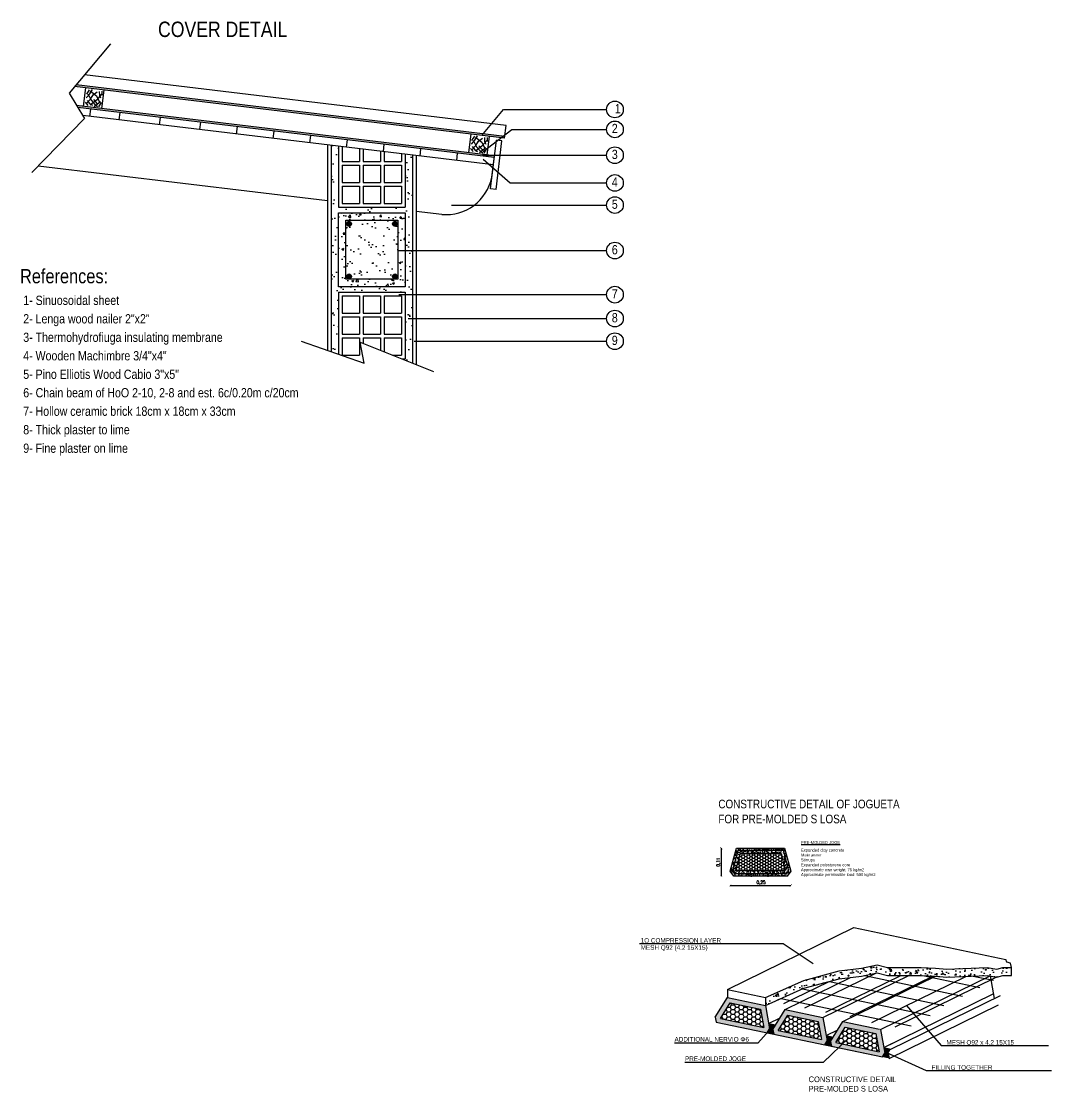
# Model space of a CAD drawing. Header units: millimetres. Extents: x 221 to 543, y -43 to 148.
# Drawn here: x 322.92 to 350.8, y 116.16 to 145.11 of the extents above; entities that cross this region are included whole.
import ezdxf

# ---------------------------------------------------------------- set-up
doc = ezdxf.new("R2010")
doc.units = ezdxf.units.MM
for name, color, linetype in [('10-COTA-PARC-Esc-75', 4, 'Continuous'), ('CALLESNOMBRE', 7, 'Continuous'), ('cinco', 4, 'Continuous'), ('cotas parciales', 7, 'Continuous'), ('dos', 2, 'Continuous'), ('tres', 3, 'Continuous'), ('uno', 1, 'Continuous'), ('VIGUETAS PREMOLDEADAS', 30, 'Continuous')]:
    doc.layers.add(name, color=color, linetype=linetype)
doc.styles.add('NARROW', font='ARIALN.TTF')
doc.styles.add('ROMANS', font='romans.shx', dxfattribs={"width": 0.85})

# ---------------------------------------------------------------- blocks, each defined once
blk = doc.blocks.new('_ARCHTICK')
at = {"color": 0, "linetype": 'ByBlock', "const_width": 0.15}
blk.add_lwpolyline([(-0.5, -0.5), (0.5, 0.5)], dxfattribs=at)

msp = doc.modelspace()

# ---------------------------------------------------------------- hatches: boundary and pattern name
at = {"layer": 'cinco'}
for points in [[(331.849, 139.632, 1), (331.714, 139.632, 1)], [(333.095, 139.632, 1), (332.959, 139.632, 1)], [(331.849, 138.209, 1), (331.714, 138.209, 1)], [(333.095, 138.209, 1), (332.959, 138.209, 1)]]:
    msp.add_hatch(color=256, dxfattribs=at).paths.add_polyline_path(points)
at = {"layer": 'dos'}
h = msp.add_hatch(dxfattribs=at)
h.set_pattern_fill('AR-SAND', color=0, scale=0.01, style=0)
h.set_pattern_definition([(37.5, (65.19665, -136.21565), (-0.0160003, 0.48941324), [0, -0.38608, 0, -0.4318, 0, -0.41275]), (7.5, (65.19665, -136.21565), (0.4495233, 0.7168251), [0, -0.20828, 0, -0.34798, 0, -0.13335]), (327.5, (64.88423, -136.21565), (0.79099237, 0.0014372), [0, -0.127, 0, -0.4572, 0, -0.5969]), (317.5, (64.8842, -136.21565), (0.7635565, 0.2229293), [0, -0.0635, 0, -0.29972, 0, -0.3429])])
h.paths.add_polyline_path([(333.501, 141.491), (333.301, 141.515), (333.301, 140.082), (331.501, 140.082), (331.501, 141.731), (331.301, 141.755), (331.301, 136.177), (331.501, 136.107), (331.501, 137.782), (333.301, 137.782), (333.301, 135.982), (333.208, 135.982), (333.501, 135.865)])
h.paths.add_polyline_path([(333.301, 137.932), (331.501, 137.932), (331.501, 139.932), (333.301, 139.932)], flags=16)
h.paths.add_polyline_path([(333.101, 139.732), (333.101, 138.132), (331.701, 138.132), (331.701, 139.732)], flags=0)
h.paths.add_polyline_path([(333.095, 139.632, -1), (332.959, 139.632, -1)], flags=0)
h.paths.add_polyline_path([(331.849, 139.632, -1), (331.714, 139.632, -1)], flags=0)
h.paths.add_polyline_path([(333.095, 138.209, -1), (332.959, 138.209, -1)], flags=0)
h.paths.add_polyline_path([(331.849, 138.209, -1), (331.714, 138.209, -1)], flags=0)
h = msp.add_hatch(dxfattribs=at)
h.set_pattern_fill('AR-CONC', color=0, scale=0.003, style=0)
h.set_pattern_definition([(50, (65.19665, -136.21565), (0.546554, -0.04781726), [0.05715, -0.62865]), (355, (65.19665, -136.21565), (-0.1057285, 0.5731699), [0.04572, -0.50292]), (100.451, (65.2422, -136.21963), (0.4408275, 0.52535006), [0.04857, -0.53427]), (46.1842, (65.19665, -136.06325), (0.8132371, -0.126127), [0.085725, -0.942975]), (96.6356, (65.2644, -136.07376), (0.7122127, 0.7422767), [0.072855, -0.801405]), (351.184, (65.19665, -136.06325), (0.7122138, 0.7422754), [0.06858, -0.75438]), (21, (65.27285, -136.10135), (0.45484464, -0.30679656), [0.05715, -0.62865]), (326, (65.27285, -136.10135), (0.1854061, 0.5525639), [0.04572, -0.50292]), (71.4514, (65.31076, -136.1269), (0.6402495, 0.2457686), [0.04857, -0.53427]), (37.5, (65.19665, -136.21565), (0.00926581, 0.25366512), [0, -0.496824, 0, -0.51054, 0, -0.504825]), (7.5, (65.19665, -136.21565), (0.20045899, 0.30054172), [0, -0.291084, 0, -0.485394, 0, -0.192405]), (327.5, (65.02673, -136.21565), (0.40677179, -0.01718623), [0, -0.1905, 0, -0.59436, 0, -0.78867]), (317.5, (64.95053, -136.21565), (0.44438754, 0.07627947), [0, -0.24765, 0, -0.394716, 0, -0.56007])])
h.paths.add_polyline_path([(333.101, 139.732), (331.701, 139.732), (331.701, 138.132), (333.101, 138.132)], flags=16)
h.paths.add_polyline_path([(333.301, 139.932), (331.501, 139.932), (331.501, 137.932), (333.301, 137.932)])
at = {"layer": 'tres'}
for points in [[(324.395, 143.389), (324.356, 143.344), (335.993, 141.947), (335.999, 141.997)], [(324.412, 142.833), (324.445, 142.779), (335.714, 141.427), (335.72, 141.476)]]:
    msp.add_hatch(color=256, dxfattribs=at).paths.add_polyline_path(points)
at = {"layer": 'VIGUETAS PREMOLDEADAS'}
h = msp.add_hatch(dxfattribs=at)
h.set_pattern_fill('AR-CONC', color=8, scale=0.02, style=0)
h.set_pattern_definition([(50, (-736.96313, 9.26125), (0.143452037, -0.012550427), [0.015, -0.165]), (355, (-736.96313, 9.26125), (-0.027750267, 0.150438427), [0.012, -0.132]), (100.4514, (-736.95117, 9.2602), (0.115701876, 0.137887908), [0.012748038, -0.140228422]), (46.1842, (-736.96313, 9.30125), (0.21344821, -0.033103803), [0.0225, -0.2475]), (96.6356, (-736.94534, 9.29849), (0.18693254, 0.194823574), [0.019122058, -0.2103426]), (351.1842, (-736.96313, 9.30125), (0.18693239, 0.19482372), [0.018, -0.198]), (21, (-736.94313, 9.29125), (0.11938141, -0.080523778), [0.015, -0.165]), (326, (-736.94313, 9.29125), (0.048663066, 0.14503001), [0.012, -0.132]), (71.4514, (-736.93318, 9.28453), (0.168044526, 0.0645061), [0.012748038, -0.140228422]), (37.5, (-736.963126, 9.261245), (0.002431971, 0.0665787708), [0, -0.1304, 0, -0.134, 0, -0.1325]), (7.5, (-736.963126, 9.261245), (0.0526139075, 0.0788823424), [0, -0.0764, 0, -0.1274, 0, -0.0505]), (327.5, (-737.007726, 9.261245), (0.1067644872, -0.0045109743), [0, -0.05, 0, -0.156, 0, -0.207]), (317.5, (-737.02773, 9.261245), (0.116637234, 0.0200209965), [0, -0.065, 0, -0.1036, 0, -0.147])])
h.paths.add_polyline_path([(342.099, 122.123), (342.2, 121.991), (343.136, 121.991), (343.136, 122.092), (342.182, 122.092, -0.924379), (342.169, 122.093, -1), (342.182, 122.093, -0.039296), (342.182, 122.092), (343.136, 122.092), (343.136, 122.128), (342.267, 122.128), (342.249, 122.153), (342.373, 122.608), (343.465, 122.608), (343.589, 122.153), (343.571, 122.128), (343.136, 122.128), (343.136, 121.991), (343.638, 121.991), (343.739, 122.123), (343.57, 122.745), (342.268, 122.745)])
h.paths.add_polyline_path([(342.33, 122.673), (342.331, 122.679, 0.897744), (342.319, 122.677, 0.685066)], flags=16)
h.paths.add_polyline_path([(343.509, 122.671), (343.507, 122.678), (343.501, 122.678, 0.535548)], flags=16)
h.paths.add_polyline_path([(343.662, 122.099, -1), (343.674, 122.099, -1)], flags=16)
h = msp.add_hatch(dxfattribs=at)
h.set_pattern_fill('HONEY', color=8, scale=0.015, style=0)
h.set_pattern_definition([(0, (-746.067124, 9.261245), (0.0714375, 0.04124445), [0.047625, -0.09525]), (120, (-746.067124, 9.261245), (-0.0714374915, 0.0412444648), [0.047625, -0.09525]), (60, (-746.067124, 9.261245), (8.5e-09, 0.0824889148), [-0.09525, 0.047625])])
h.paths.add_polyline_path([(343.571, 122.128), (343.589, 122.153), (343.465, 122.608), (342.373, 122.608), (342.249, 122.153), (342.267, 122.128)])
h = msp.add_hatch(dxfattribs=at)
h.set_pattern_fill('AR-CONC', color=8, scale=0.05, style=0)
h.set_pattern_definition([(50, (-736.96313, 9.26125), (0.35863009, -0.03137607), [0.0375, -0.4125]), (355, (-736.96313, 9.26125), (-0.06937567, 0.37609607), [0.03, -0.33]), (100.4514, (-736.93324, 9.25863), (0.28925469, 0.34471977), [0.0318701, -0.35057106]), (46.1842, (-736.96313, 9.36125), (0.53362052, -0.0827595), [0.05625, -0.61875]), (96.6356, (-736.91866, 9.35435), (0.46733135, 0.48705894), [0.04780514, -0.5258565]), (351.1842, (-736.9631, 9.36125), (0.46733097, 0.4870593), [0.045, -0.495]), (21, (-736.91313, 9.33625), (0.29845353, -0.201309445), [0.0375, -0.4125]), (326, (-736.91313, 9.33625), (0.12165767, 0.36257502), [0.03, -0.33]), (71.4514, (-736.88826, 9.31947), (0.42011131, 0.16126525), [0.0318701, -0.35057106]), (37.5, (-736.96313, 9.26125), (0.006079928, 0.166446927), [0, -0.326, 0, -0.335, 0, -0.33125]), (7.5, (-736.96313, 9.26125), (0.13153477, 0.197205856), [0, -0.191, 0, -0.3185, 0, -0.12625]), (327.5, (-737.07463, 9.26125), (0.266911218, -0.011277436), [0, -0.125, 0, -0.39, 0, -0.5175]), (317.5, (-737.12463, 9.26125), (0.291593085, 0.05005249), [0, -0.1625, 0, -0.259, 0, -0.3675])])
h.paths.add_polyline_path([(343.05, 118.709), (343.05, 118.492), (344.092, 118.953), (345.047, 119.209), (345.653, 119.279), (346.073, 119.372), (346.353, 119.302), (346.586, 119.302), (347.262, 119.302), (347.658, 119.279), (347.961, 119.255), (349.056, 119.302), (349.313, 119.255), (349.476, 119.302), (349.709, 119.302), (349.709, 119.519), (349.476, 119.519), (349.313, 119.472), (349.056, 119.519), (347.961, 119.472), (347.658, 119.495), (347.262, 119.519), (346.586, 119.519), (346.353, 119.519), (346.073, 119.589), (345.653, 119.495), (345.047, 119.425), (344.092, 119.169)])
h = msp.add_hatch(dxfattribs=at)
h.set_pattern_fill('AR-CONC', color=252, scale=0.01, style=0)
h.set_pattern_definition([(50, (-736.963126, 9.261245), (0.0717260183, -0.0062752135), [0.0075, -0.0825]), (355, (-736.963126, 9.261245), (-0.0138751334, 0.0752192134), [0.006, -0.066]), (100.4514, (-736.95715, 9.26072), (0.057850938, 0.068943954), [0.006374019, -0.070114211]), (46.1842, (-736.96313, 9.281245), (0.106724105, -0.0165519014), [0.01125, -0.12375]), (96.6356, (-736.95423, 9.27987), (0.093466271, 0.097411787), [0.009561029, -0.1051713]), (351.1842, (-736.96313, 9.28125), (0.093466195, 0.09741186), [0.009, -0.099]), (21, (-736.953126, 9.276245), (0.0596907052, -0.040261889), [0.0075, -0.0825]), (326, (-736.953126, 9.276245), (0.024331533, 0.0725150045), [0.006, -0.066]), (71.4514, (-736.94815, 9.27289), (0.084022263, 0.0322530497), [0.006374019, -0.070114211]), (37.5, (-736.963126, 9.261245), (0.00121598553, 0.0332893854), [0, -0.0652, 0, -0.067, 0, -0.06625]), (7.5, (-736.963126, 9.261245), (0.0263069537, 0.0394411712), [0, -0.0382, 0, -0.0637, 0, -0.02525]), (327.5, (-736.985426, 9.261245), (0.0533822436, -0.0022554872), [0, -0.025, 0, -0.078, 0, -0.1035]), (317.5, (-736.995426, 9.261245), (0.058318617, 0.0100104982), [0, -0.0325, 0, -0.0518, 0, -0.0735])])
h.paths.add_polyline_path([(343.276, 117.713), (344.656, 117.423), (344.723, 117.53), (344.609, 118.165), (343.589, 118.379), (343.254, 117.841)])
h.paths.add_polyline_path([(344.567, 117.567), (343.394, 117.813), (343.654, 118.231), (344.479, 118.057)], flags=16)
h.paths.add_polyline_path([(341.717, 118.041), (343.097, 117.751), (343.163, 117.858), (343.05, 118.492), (342.029, 118.707), (341.694, 118.169)])
h.paths.add_polyline_path([(343.007, 117.894), (341.834, 118.14), (342.094, 118.558), (342.92, 118.385)], flags=16)
h = msp.add_hatch(dxfattribs=at)
h.set_pattern_fill('HONEY', color=251, scale=0.6, style=0)
h.set_pattern_definition([(0, (-736.963126, 9.261245), (0.1125, 0.064951905), [0.075, -0.15]), (120, (-736.963126, 9.261245), (-0.1124999998, 0.0649519054), [0.075, -0.15]), (60, (-736.963126, 9.261245), (2e-10, 0.1299038104), [-0.15, 0.075])])
h.paths.add_polyline_path([(346.039, 117.73), (345.213, 117.903), (344.953, 117.485), (346.127, 117.239)])
h.paths.add_polyline_path([(344.567, 117.567), (344.479, 118.057), (343.654, 118.231), (343.394, 117.813)])
h.paths.add_polyline_path([(343.007, 117.894), (342.92, 118.385), (342.094, 118.558), (341.834, 118.14)])
h = msp.add_hatch(dxfattribs=at)
h.set_pattern_fill('AR-CONC', color=251, scale=0.01, style=0)
h.set_pattern_definition([(50, (-735.40351, 8.933756), (0.0717260183, -0.0062752135), [0.0075, -0.0825]), (355, (-735.40351, 8.933756), (-0.0138751334, 0.0752192134), [0.006, -0.066]), (100.4514, (-735.39753, 8.93323), (0.057850938, 0.068943954), [0.006374019, -0.070114211]), (46.1842, (-735.40351, 8.95376), (0.106724105, -0.0165519014), [0.01125, -0.12375]), (96.6356, (-735.39462, 8.95238), (0.093466271, 0.097411787), [0.009561029, -0.1051713]), (351.1842, (-735.40351, 8.95376), (0.093466195, 0.09741186), [0.009, -0.099]), (21, (-735.39351, 8.948756), (0.0596907052, -0.040261889), [0.0075, -0.0825]), (326, (-735.39351, 8.948756), (0.024331533, 0.0725150045), [0.006, -0.066]), (71.4514, (-735.388535, 8.9454), (0.084022263, 0.0322530497), [0.006374019, -0.070114211]), (37.5, (-735.40351, 8.933756), (0.00121598553, 0.0332893854), [0, -0.0652, 0, -0.067, 0, -0.06625]), (7.5, (-735.40351, 8.933756), (0.0263069537, 0.0394411712), [0, -0.0382, 0, -0.0637, 0, -0.02525]), (327.5, (-735.42581, 8.933756), (0.0533822436, -0.0022554872), [0, -0.025, 0, -0.078, 0, -0.1035]), (317.5, (-735.43581, 8.933756), (0.058318617, 0.0100104982), [0, -0.0325, 0, -0.0518, 0, -0.0735])])
h.paths.add_polyline_path([(346.169, 117.837), (345.148, 118.052), (344.813, 117.514), (344.836, 117.386), (346.216, 117.096), (346.282, 117.203)])
h.paths.add_polyline_path([(346.127, 117.239), (344.953, 117.485), (345.213, 117.903), (346.039, 117.73)], flags=16)
h.paths.add_polyline_path([(344.609, 118.165), (343.589, 118.379), (343.254, 117.841), (343.276, 117.713), (344.656, 117.423), (344.723, 117.53)])
h.paths.add_polyline_path([(344.567, 117.567), (343.394, 117.813), (343.654, 118.231), (344.479, 118.057)], flags=16)
for points in [[(343.254, 117.841), (343.33, 117.963), (343.137, 118.004), (343.163, 117.858), (343.097, 117.751), (343.276, 117.713)], [(344.889, 117.636), (344.697, 117.677), (344.723, 117.53), (344.656, 117.423), (344.836, 117.386), (344.813, 117.514)], [(346.449, 117.308), (346.256, 117.349), (346.282, 117.203), (346.216, 117.096), (346.396, 117.058), (346.373, 117.186)]]:
    msp.add_hatch(color=251, dxfattribs=at).paths.add_polyline_path(points)

# ---------------------------------------------------------------- linework, layer by layer
at = {"layer": '10-COTA-PARC-Esc-75', "color": 4}
msp.add_lwpolyline([(342.268, 122.745), (343.57, 122.745), (343.739, 122.123), (343.638, 121.991), (342.2, 121.991), (342.099, 122.123)], close=True, dxfattribs=at)
at = {"layer": '10-COTA-PARC-Esc-75', "color": 3}
msp.add_lwpolyline([(342.373, 122.608), (343.465, 122.608), (343.589, 122.153), (343.571, 122.128), (342.267, 122.128), (342.249, 122.153)], close=True, dxfattribs=at)
at = {"layer": 'cinco'}
for p, q in [((324.6, 142.811), (324.66, 143.307)), ((325.096, 142.751), (325.156, 143.248)), ((335.025, 141.56), (335.085, 142.056)), ((335.522, 141.5), (335.581, 141.997)), ((335.65, 140.893), (335.72, 141.476))]:
    msp.add_line(p, q, dxfattribs=at)
at = {"layer": 'cinco', "color": 2}
for p, q in [((324.769, 142.539), (324.793, 142.737)), ((335.69, 141.228), (324.578, 142.562)), ((325.567, 142.445), (325.591, 142.643)), ((326.655, 142.313), (326.679, 142.512)), ((327.747, 142.181), (327.771, 142.38)), ((328.74, 142.062), (328.764, 142.261)), ((329.733, 141.943), (329.757, 142.142)), ((330.726, 141.824), (330.75, 142.023)), ((331.719, 141.705), (331.743, 141.903)), ((335.613, 140.582), (335.771, 141.898)), ((335.762, 140.564), (335.92, 141.88)), ((335.92, 141.88), (335.771, 141.898)), ((332.712, 141.586), (332.736, 141.784)), ((333.705, 141.467), (333.728, 141.665)), ((334.698, 141.347), (334.721, 141.546)), ((331.201, 140.256), (323.369, 141.196)), ((335.762, 140.564), (335.613, 140.582)), ((334.29, 139.886), (333.601, 139.968))]:
    msp.add_line(p, q, dxfattribs=at)
at = {"layer": 'cinco', "color": 5}
for p, q in [((331.301, 141.755), (331.301, 136.177)), ((333.501, 141.491), (333.501, 135.865))]:
    msp.add_line(p, q, dxfattribs=at)
at = {"layer": 'cinco', "color": 2}
msp.add_lwpolyline([(331.501, 139.932), (333.301, 139.932), (333.301, 137.932), (331.501, 137.932)], close=True, dxfattribs=at)
at = {"layer": 'cinco'}
msp.add_lwpolyline([(331.701, 139.732), (333.101, 139.732), (333.101, 138.132), (331.701, 138.132)], close=True, dxfattribs=at)
for centre in [(331.782, 139.632), (333.027, 139.632), (331.782, 138.209), (333.027, 138.209)]:
    msp.add_circle(centre, 0.0677, dxfattribs=at)
at = {"layer": 'cinco', "color": 2}
msp.add_arc((334.399, 141.161), 1.28, 265.1215, 347.898, dxfattribs=at)
at = {"layer": 'cotas parciales', "color": 8}
for p, q in [((341.858, 122.745), (341.858, 121.991)), ((342.099, 121.738), (343.739, 121.738))]:
    msp.add_line(p, q, dxfattribs=at)
at = {"layer": 'dos'}
for p, q in [((336.035, 142.295), (324.625, 143.664)), ((335.375, 142.021), (335.962, 142.727)), ((335.962, 142.727), (338.75, 142.727)), ((335.415, 141.591), (336.191, 142.188)), ((335.993, 141.947), (336.035, 142.295)), ((336.191, 142.188), (338.75, 142.188)), ((335.393, 141.488), (338.75, 141.488)), ((335.415, 141.386), (336.14, 140.739)), ((336.14, 140.739), (338.75, 140.739)), ((334.559, 140.141), (338.75, 140.141)), ((333.13, 138.909), (338.75, 138.909)), ((333.13, 137.717), (338.75, 137.717)), ((333.387, 137.071), (338.75, 137.071)), ((333.544, 136.457), (338.75, 136.457))]:
    msp.add_line(p, q, dxfattribs=at)
at = {"layer": 'dos', "color": 252}
for p, q in [((324.668, 143.042), (324.765, 143.145)), ((324.684, 143.136), (324.758, 143.255)), ((324.717, 143.149), (324.81, 142.965)), ((324.765, 143.145), (324.839, 143.264)), ((324.781, 143.232), (324.948, 143.094)), ((324.787, 143.001), (324.861, 143.12)), ((324.861, 143.12), (324.968, 143.203)), ((325.087, 143.139), (324.948, 142.981)), ((324.948, 143.094), (325.032, 142.923)), ((325.022, 143.216), (325.026, 143.107)), ((325.026, 143.107), (325.061, 143.042)), ((325.093, 143.219), (325.096, 143.11)), ((324.646, 142.923), (324.713, 142.837)), ((324.691, 142.898), (324.787, 143.001)), ((324.694, 142.972), (324.762, 142.885)), ((324.762, 142.885), (324.839, 142.843)), ((324.948, 142.981), (324.778, 142.846)), ((324.81, 142.965), (324.906, 142.856)), ((324.977, 142.875), (324.874, 142.997)), ((325.061, 142.936), (324.89, 142.801)), ((324.906, 142.856), (324.977, 142.804)), ((325.013, 142.798), (325.087, 142.917)), ((335.093, 141.791), (335.19, 141.894)), ((335.11, 141.885), (335.184, 142.004)), ((335.142, 141.898), (335.235, 141.714)), ((335.19, 141.894), (335.264, 142.013)), ((335.206, 141.981), (335.374, 141.843)), ((335.213, 141.75), (335.287, 141.869)), ((335.287, 141.869), (335.393, 141.952)), ((335.512, 141.888), (335.374, 141.73)), ((335.448, 141.965), (335.451, 141.856)), ((335.451, 141.856), (335.486, 141.791)), ((335.518, 141.968), (335.522, 141.859)), ((335.071, 141.672), (335.139, 141.586)), ((335.116, 141.647), (335.213, 141.75)), ((335.119, 141.721), (335.187, 141.634)), ((335.187, 141.634), (335.264, 141.592)), ((335.374, 141.73), (335.203, 141.595)), ((335.235, 141.714), (335.332, 141.605)), ((335.403, 141.624), (335.299, 141.746)), ((335.486, 141.685), (335.316, 141.55)), ((335.332, 141.605), (335.403, 141.553)), ((335.374, 141.843), (335.457, 141.672)), ((335.438, 141.547), (335.512, 141.666))]:
    msp.add_line(p, q, dxfattribs=at)
at = {"layer": 'dos'}
for centre in [(338.98, 142.727), (338.98, 142.188), (338.98, 141.488), (338.98, 140.739), (338.98, 140.141), (338.98, 138.909), (338.98, 137.717), (338.98, 137.071), (338.98, 136.457)]:
    msp.add_circle(centre, 0.226, dxfattribs=at)
at = {"layer": 'tres'}
for p, q in [((335.993, 141.947), (324.356, 143.344)), ((335.999, 141.997), (324.395, 143.389)), ((335.72, 141.476), (324.412, 142.833)), ((335.714, 141.427), (324.445, 142.779)), ((331.201, 141.767), (331.201, 136.212)), ((331.501, 141.731), (331.501, 140.082)), ((333.301, 141.515), (333.301, 140.082)), ((333.601, 141.479), (333.601, 135.825)), ((331.501, 140.082), (333.301, 140.082)), ((331.501, 137.782), (333.301, 137.782)), ((331.501, 137.782), (331.501, 136.107))]:
    msp.add_line(p, q, dxfattribs=at)
at = {"layer": 'tres', "color": 0}
for p, q in [((331.601, 141.719), (331.601, 141.315)), ((332.068, 141.663), (332.068, 141.315)), ((332.168, 141.651), (332.168, 141.315)), ((332.634, 141.595), (332.634, 141.315)), ((332.734, 141.583), (332.734, 141.315)), ((331.601, 141.315), (332.068, 141.315)), ((332.168, 141.315), (332.634, 141.315)), ((332.734, 141.315), (333.201, 141.315)), ((333.201, 141.527), (333.201, 141.315)), ((331.601, 141.215), (332.068, 141.215)), ((331.601, 141.215), (331.601, 140.749)), ((332.068, 141.215), (332.068, 140.749)), ((332.168, 141.215), (332.168, 140.749)), ((332.168, 141.215), (332.634, 141.215)), ((332.634, 141.215), (332.634, 140.749)), ((332.734, 141.215), (333.201, 141.215)), ((332.734, 141.215), (332.734, 140.749)), ((333.201, 141.215), (333.201, 140.749)), ((331.601, 140.749), (332.068, 140.749)), ((332.168, 140.749), (332.634, 140.749)), ((332.734, 140.749), (333.201, 140.749)), ((331.601, 140.649), (332.068, 140.649)), ((331.601, 140.649), (331.601, 140.182)), ((332.068, 140.649), (332.068, 140.182)), ((332.168, 140.649), (332.634, 140.649)), ((332.168, 140.649), (332.168, 140.182)), ((332.634, 140.649), (332.634, 140.182)), ((332.734, 140.649), (332.734, 140.182)), ((332.734, 140.649), (333.201, 140.649)), ((333.201, 140.649), (333.201, 140.182)), ((331.601, 140.182), (332.068, 140.182)), ((332.168, 140.182), (332.634, 140.182)), ((332.734, 140.182), (333.201, 140.182)), ((331.601, 137.682), (332.068, 137.682)), ((331.601, 137.682), (331.601, 137.215)), ((332.068, 137.682), (332.068, 137.215)), ((332.168, 137.682), (332.634, 137.682)), ((332.168, 137.682), (332.168, 137.215)), ((332.634, 137.682), (332.634, 137.215)), ((332.734, 137.682), (333.201, 137.682)), ((332.734, 137.682), (332.734, 137.215)), ((333.201, 137.682), (333.201, 137.215)), ((333.301, 137.782), (333.301, 135.982)), ((331.601, 137.215), (332.068, 137.215)), ((331.601, 137.115), (331.601, 136.649)), ((331.601, 137.115), (332.068, 137.115)), ((332.068, 137.115), (332.068, 136.649)), ((332.168, 137.215), (332.634, 137.215)), ((332.168, 137.115), (332.168, 136.649)), ((332.168, 137.115), (332.634, 137.115)), ((332.634, 137.115), (332.634, 136.649)), ((332.734, 137.215), (333.201, 137.215)), ((332.734, 137.115), (332.734, 136.649)), ((332.734, 137.115), (333.201, 137.115)), ((333.201, 137.115), (333.201, 136.649)), ((331.601, 136.649), (332.068, 136.649)), ((332.168, 136.649), (332.634, 136.649)), ((332.734, 136.649), (333.201, 136.649)), ((331.601, 136.549), (331.601, 136.082)), ((331.601, 136.549), (332.068, 136.549)), ((332.068, 136.549), (332.068, 136.082)), ((332.168, 136.549), (332.634, 136.549)), ((332.168, 136.549), (332.168, 136.398)), ((332.634, 136.549), (332.634, 136.211)), ((332.734, 136.549), (333.201, 136.549)), ((332.734, 136.549), (332.734, 136.171)), ((333.201, 136.549), (333.201, 136.082)), ((331.601, 136.082), (332.068, 136.082)), ((332.958, 136.082), (333.201, 136.082)), ((333.208, 135.982), (333.301, 135.982))]:
    msp.add_line(p, q, dxfattribs=at)
at = {"layer": 'uno'}
for p, q in [((325.33, 144.503), (324.208, 143.167)), ((324.208, 143.167), (324.626, 142.483)), ((324.626, 142.483), (323.195, 141.018)), ((330.488, 136.461), (332.194, 135.865)), ((332.194, 135.865), (332.08, 136.433)), ((332.08, 136.433), (334.069, 135.638))]:
    msp.add_line(p, q, dxfattribs=at)
at = {"layer": 'VIGUETAS PREMOLDEADAS', "color": 2}
for p, q in [((342.029, 118.923), (345.446, 120.599)), ((345.446, 120.599), (349.557, 119.736)), ((349.585, 119.66), (349.557, 119.736)), ((349.683, 119.632), (349.585, 119.66)), ((349.709, 119.519), (349.683, 119.632)), ((344.609, 118.165), (346.928, 119.302)), ((345.148, 118.052), (347.651, 119.279)), ((346.169, 117.837), (349.129, 119.289)), ((349.129, 119.289), (349.238, 118.676)), ((343.05, 118.709), (344.092, 119.169)), ((343.589, 118.379), (345.352, 119.244)), ((342.029, 118.923), (343.05, 118.709)), ((342.029, 118.923), (342.029, 118.707)), ((343.05, 118.492), (344.092, 118.953)), ((343.05, 118.709), (343.05, 118.492)), ((346.256, 117.349), (349.216, 118.801)), ((346.449, 117.308), (349.409, 118.76)), ((346.396, 117.058), (349.355, 118.51)), ((343.137, 118.004), (343.451, 118.158)), ((341.717, 118.041), (346.216, 117.096)), ((344.697, 117.677), (345.011, 117.831))]:
    msp.add_line(p, q, dxfattribs=at)
at = {"layer": 'VIGUETAS PREMOLDEADAS', "color": 8}
for p, q in [((339.644, 120.167), (343.527, 120.167)), ((343.527, 120.167), (344.341, 119.625)), ((346.861, 118.495), (347.804, 117.408)), ((343.222, 117.891), (342.846, 117.472)), ((344.617, 116.947), (345.307, 117.611)), ((342.846, 117.472), (340.593, 117.472)), ((347.804, 117.408), (350.708, 117.408)), ((346.33, 117.218), (347.402, 116.729)), ((344.617, 116.947), (340.872, 116.947)), ((347.402, 116.729), (350.796, 116.729))]:
    msp.add_line(p, q, dxfattribs=at)
at = {"layer": 'VIGUETAS PREMOLDEADAS', "color": 0}
for p, q in [((344.118, 118.423), (346.037, 119.364)), ((344.685, 118.306), (346.716, 119.302)), ((345.349, 118.189), (347.581, 119.283)), ((345.738, 119.297), (348.385, 118.741)), ((345.935, 118.033), (348.473, 119.277)), ((347.314, 119.299), (348.854, 118.976)), ((348.677, 119.286), (349.225, 119.171)), ((343.552, 118.54), (344.757, 119.131)), ((344.782, 119.138), (347.877, 118.488)), ((346.56, 117.915), (349.298, 119.258)), ((344.059, 118.938), (347.506, 118.215)), ((343.476, 118.681), (346.998, 117.941))]:
    msp.add_line(p, q, dxfattribs=at)
at = {"layer": 'VIGUETAS PREMOLDEADAS', "color": 3}
for p, q in [((341.694, 118.169), (342.029, 118.707)), ((342.029, 118.707), (343.05, 118.492)), ((341.834, 118.14), (342.094, 118.558)), ((342.094, 118.558), (342.92, 118.385)), ((343.05, 118.492), (343.163, 117.858)), ((341.694, 118.169), (341.717, 118.041)), ((341.834, 118.14), (343.007, 117.894)), ((342.92, 118.385), (343.007, 117.894)), ((343.254, 117.841), (343.589, 118.379)), ((343.394, 117.813), (343.654, 118.231)), ((343.589, 118.379), (344.609, 118.165)), ((343.654, 118.231), (344.479, 118.057)), ((344.609, 118.165), (344.723, 117.53)), ((343.097, 117.751), (343.163, 117.858)), ((343.254, 117.841), (343.276, 117.713)), ((344.479, 118.057), (344.567, 117.567)), ((344.813, 117.514), (345.148, 118.052)), ((344.953, 117.485), (345.213, 117.903)), ((345.148, 118.052), (346.139, 117.844)), ((345.213, 117.903), (346.039, 117.73)), ((346.169, 117.837), (346.282, 117.203)), ((343.394, 117.813), (344.567, 117.567)), ((346.039, 117.73), (346.127, 117.239)), ((344.656, 117.423), (344.723, 117.53)), ((344.656, 117.423), (344.723, 117.53)), ((344.813, 117.514), (344.836, 117.386)), ((344.813, 117.514), (344.836, 117.386)), ((344.953, 117.485), (346.127, 117.239)), ((346.216, 117.096), (346.282, 117.203)), ((346.216, 117.096), (346.282, 117.203)), ((346.373, 117.186), (346.396, 117.058))]:
    msp.add_line(p, q, dxfattribs=at)
at = {"layer": 'VIGUETAS PREMOLDEADAS'}
for p, q in [((343.137, 118.004), (343.33, 117.963)), ((343.276, 117.713), (344.656, 117.423)), ((344.697, 117.677), (344.889, 117.636)), ((344.836, 117.386), (346.216, 117.096)), ((346.256, 117.349), (346.57, 117.503)), ((346.256, 117.349), (346.449, 117.308))]:
    msp.add_line(p, q, dxfattribs=at)
at = {"layer": 'VIGUETAS PREMOLDEADAS', "color": 2}
msp.add_lwpolyline([(342.31, 122.69), (343.528, 122.69), (343.679, 122.135), (343.611, 122.046), (342.227, 122.046), (342.159, 122.135)], close=True, dxfattribs=at)
at = {"layer": 'VIGUETAS PREMOLDEADAS', "color": 2, "const_width": 0.0126}
for points in [[(342.313, 122.676, 1), (342.326, 122.676, 1)], [(343.512, 122.676, 1), (343.525, 122.676, 1)], [(342.194, 122.101, 1), (342.207, 122.101, 1)], [(343.632, 122.104, 1), (343.645, 122.104, 1)]]:
    msp.add_lwpolyline(points, format="xyb", close=True, dxfattribs=at)
at = {"layer": 'VIGUETAS PREMOLDEADAS', "color": 2}
for points in [[(344.092, 119.169), (345.047, 119.425), (345.653, 119.495), (346.073, 119.589), (346.353, 119.519), (346.586, 119.519), (347.262, 119.519), (347.658, 119.495), (347.961, 119.472), (349.056, 119.519), (349.313, 119.472), (349.476, 119.519), (349.709, 119.519), (349.709, 119.519)], [(344.092, 118.953), (345.047, 119.209), (345.653, 119.279), (346.073, 119.372), (346.353, 119.302), (346.586, 119.302), (347.262, 119.302), (347.658, 119.279), (347.961, 119.255), (349.056, 119.302), (349.313, 119.255), (349.476, 119.302), (349.709, 119.302), (349.709, 119.522)]]:
    msp.add_lwpolyline(points, dxfattribs=at)

# ---------------------------------------------------------------- block references
at = {"layer": 'cotas parciales', "color": 8}
for p, xscale, yscale, zscale, rotation in [((341.858, 122.745), 0.06000000000000227, 0.06000000000000227, 0.06000000000000227, 90), ((341.858, 121.991), 0.06000000000000227, 0.06000000000000227, 0.06000000000000227, 270), ((342.099, 121.738), 0.05999999999994543, 0.05999999999994543, 0.05999999999994543, 180)]:
    msp.add_blockref('_ARCHTICK', p, dxfattribs=dict(at, xscale=xscale, yscale=yscale, zscale=zscale, rotation=rotation))
at = {"layer": 'cotas parciales', "color": 8, "xscale": 0.05999999999994543, "yscale": 0.05999999999994543, "zscale": 0.05999999999994543}
msp.add_blockref('_ARCHTICK', (343.739, 121.738), dxfattribs=at)

# ---------------------------------------------------------------- texts
at = {"color": 0, "style": 'NARROW'}
for s, height, p in [('COVER DETAIL', 0.41637, (326.614, 144.686)), ('References:', 0.38588, (322.88, 138.024)), ('CONSTRUCTIVE DETAIL OF JOGUETA', 0.23358, (341.778, 123.822)), ('FOR PRE-MOLDED S LOSA', 0.23358, (341.778, 123.417))]:
    msp.add_text(s, height=height, dxfattribs=at).set_placement(p)
at = {"layer": 'CALLESNOMBRE', "color": 1, "attachment_point": 1}
for s, insert, char_height, width in [('\\W0.9;{\\LPRE-MOLDED JOGE}', (344.015, 122.937), 0.07957, 2.8391), ('Expanded clay concrete\\PMain armor\\PStirrups\\PExpanded polystyrene core\\PApproximate own weight: 75 kg/m2\\PApproximate permissible load: 500 kg/m2', (344.014, 122.732), 0.07957, 3.10727), ('1O COMPRESSION LAYER', (339.676, 120.311), 0.12426, 4.4333), ('MESH Q92 (4.2 15X15)', (339.676, 120.119), 0.12426, 2.70723), ('ADDITIONAL NERVIO {\\fSymbol|b0|i0|c2|p18;F}6', (340.591, 117.636), 0.12426, 2.28663), ('MESH Q92 x 4.2 15X15', (347.949, 117.553), 0.12426, 2.9906), ('\\W0.9;PRE-MOLDED JOGE', (340.876, 117.111), 0.12426, 4.4333), ('FILLING TOGETHER', (347.547, 116.873), 0.12426, 4.4333), ('CONSTRUCTIVE DETAIL\\PPRE-MOLDED S LOSA', (344.22, 116.568), 0.15225, 3.03739)]:
    msp.add_mtext(s, dxfattribs=dict(at, insert=insert, char_height=char_height, width=width))
at = {"layer": 'cotas parciales', "color": 1, "insert": (341.789, 122.368), "char_height": 0.09, "attachment_point": 5, "rotation": 90, "style": 'ROMANS'}
msp.add_mtext('0,11', dxfattribs=at)
at = {"layer": 'cotas parciales', "color": 1, "insert": (342.933, 121.807), "char_height": 0.09, "attachment_point": 5, "style": 'ROMANS'}
msp.add_mtext('0,25', dxfattribs=at)
at = {"layer": 'dos', "char_height": 0.25, "attachment_point": 1}
for s, insert, width in [('\\fTechnic|b0|i0|c2|p2;1', (338.976, 142.875), 0.6406), ('\\fTechnic|b0|i0|c2|p2;2', (338.895, 142.336), 0.6406), ('\\fTechnic|b0|i0|c2|p2;3', (338.895, 141.636), 0.6406), ('\\fTechnic|b0|i0|c2|p2;4', (338.895, 140.888), 0.6406), ('\\fTechnic|b0|i0|c2|p2;5', (338.895, 140.289), 0.6406), ('\\fTechnic|b0|i0|c2|p2;6', (338.895, 139.057), 0.6406), ('\\fTechnic|b0|i0|c2|p2;7', (338.895, 137.865), 0.6406), ('\\fTechnic|b0|i0|c2|p2;1- Sinuosoidal sheet', (322.967, 137.689), 7.7999), ('\\fTechnic|b0|i0|c2|p2;8', (338.895, 137.219), 0.6406), ('\\fTechnic|b0|i0|c2|p2;2- Lenga wood nailer 2"x2"', (322.967, 137.189), 7.7999), ('\\fTechnic|b0|i0|c2|p2;3- Thermohydrofiuga insulating membrane', (322.967, 136.689), 7.7999), ('\\fTechnic|b0|i0|c2|p2;9', (338.895, 136.605), 0.6406), ('\\fTechnic|b0|i0|c2|p2;4- Wooden Machimbre 3/4"x4"', (322.967, 136.189), 7.7999), ('{\\fTechnic|b0|i0|c2|p2;5- Pino Elliotis Wood Cabio 3"x5"}', (322.967, 135.689), 9.1586), ('{\\fTechnic|b0|i0|c2|p2;6- Chain beam of HoO 2-10, 2-8 and est. 6c/0.20m c/20cm}', (322.967, 135.189), 11.67053), ('\\fTechnic|b0|i0|c2|p2;7- Hollow ceramic brick 18cm x 18cm x 33cm', (322.967, 134.689), 7.7999), ('\\fTechnic|b0|i0|c2|p2;8- Thick plaster to lime', (322.967, 134.189), 7.7999), ('\\fTechnic|b0|i0|c2|p2;9- Fine plaster on lime', (322.967, 133.689), 7.7999)]:
    msp.add_mtext(s, dxfattribs=dict(at, insert=insert, width=width))

doc.saveas('drawing.dxf')
